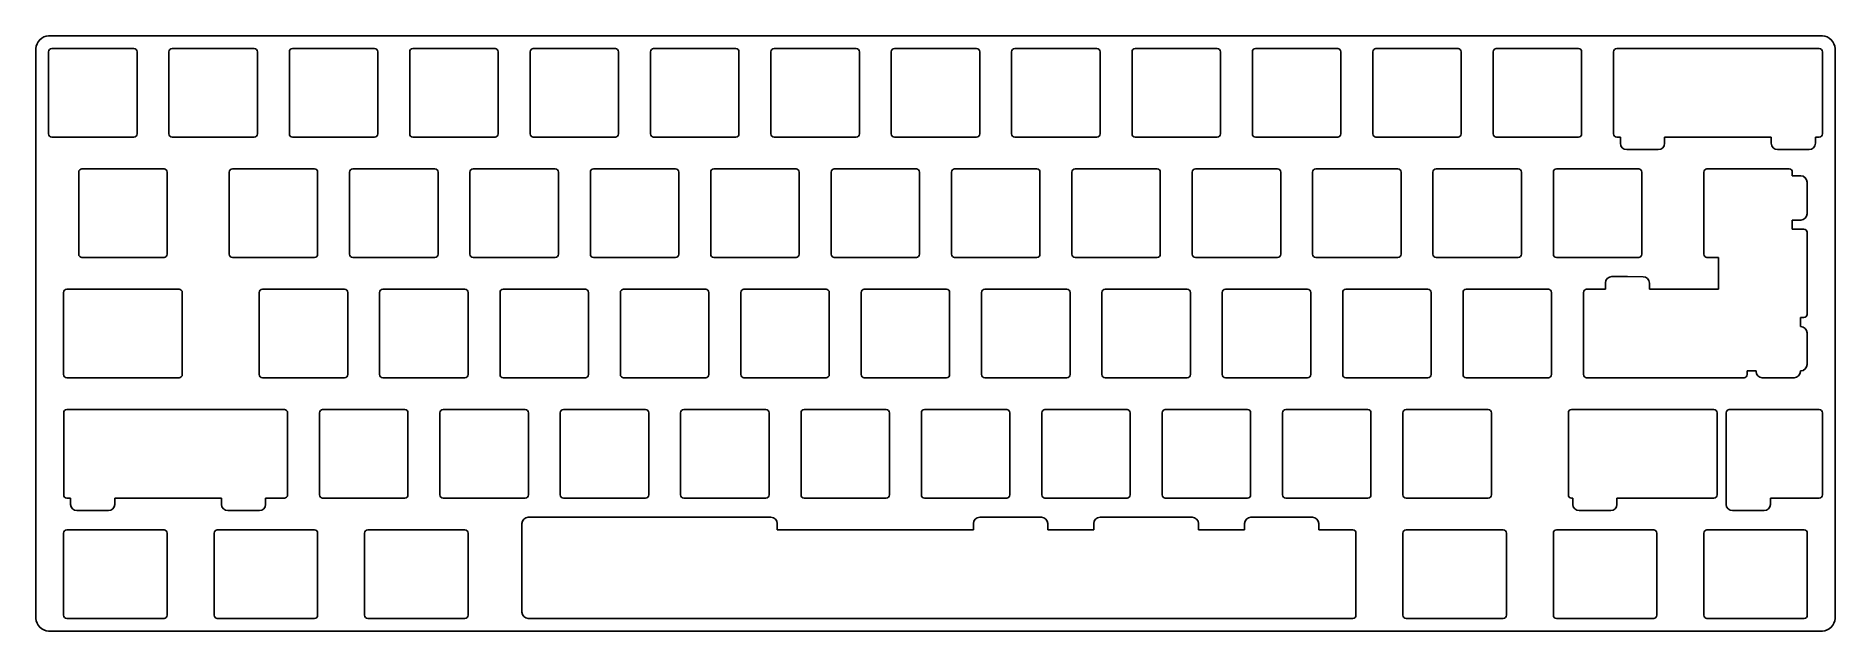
# Model space of a CAD drawing. Header units: millimetres. Extents: x 1710 to 1995, y 1352 to 1446.
import ezdxf

# ---------------------------------------------------------------- set-up
doc = ezdxf.new("R2010")
doc.units = ezdxf.units.MM

msp = doc.modelspace()

# ---------------------------------------------------------------- linework, layer by layer
at = {"color": 7, "linetype": 'Continuous', "lineweight": 25}
for p, q in [((1710, 1353.61), (1710, 1443.81)), ((1712, 1445.81), (1992.7, 1445.81)), ((1712.5, 1443.81), (1725.5, 1443.81)), ((1731.55, 1443.81), (1744.55, 1443.81)), ((1750.6, 1443.81), (1763.6, 1443.81)), ((1769.65, 1443.81), (1782.65, 1443.81)), ((1788.7, 1443.81), (1801.7, 1443.81)), ((1807.75, 1443.81), (1820.75, 1443.81)), ((1826.8, 1443.81), (1839.8, 1443.81)), ((1845.85, 1443.81), (1858.85, 1443.81)), ((1864.9, 1443.81), (1877.9, 1443.81)), ((1883.95, 1443.81), (1896.95, 1443.81)), ((1903, 1443.81), (1916, 1443.81)), ((1922.05, 1443.81), (1935.05, 1443.81)), ((1941.1, 1443.81), (1954.1, 1443.81)), ((1960.15, 1443.81), (1992.2, 1443.81)), ((1994.7, 1353.61), (1994.7, 1443.81)), ((1712, 1443.31), (1712, 1430.31)), ((1726, 1443.31), (1726, 1430.31)), ((1731.05, 1443.31), (1731.05, 1430.31)), ((1745.05, 1443.31), (1745.05, 1430.31)), ((1750.1, 1443.31), (1750.1, 1430.31)), ((1764.1, 1443.31), (1764.1, 1430.31)), ((1769.15, 1443.31), (1769.15, 1430.31)), ((1783.15, 1443.31), (1783.15, 1430.31)), ((1788.2, 1443.31), (1788.2, 1430.31)), ((1802.2, 1443.31), (1802.2, 1430.31)), ((1807.25, 1443.31), (1807.25, 1430.31)), ((1821.25, 1443.31), (1821.25, 1430.31)), ((1826.3, 1443.31), (1826.3, 1430.31)), ((1840.3, 1443.31), (1840.3, 1430.31)), ((1845.35, 1443.31), (1845.35, 1430.31)), ((1859.35, 1443.31), (1859.35, 1430.31)), ((1864.4, 1443.31), (1864.4, 1430.31)), ((1878.4, 1443.31), (1878.4, 1430.31)), ((1883.45, 1443.31), (1883.45, 1430.31)), ((1897.45, 1443.31), (1897.45, 1430.31)), ((1902.5, 1443.31), (1902.5, 1430.31)), ((1916.5, 1443.31), (1916.5, 1430.31)), ((1921.55, 1443.31), (1921.55, 1430.31)), ((1935.55, 1443.31), (1935.55, 1430.31)), ((1940.6, 1443.31), (1940.6, 1430.31)), ((1954.6, 1443.31), (1954.6, 1430.31)), ((1959.65, 1443.31), (1959.65, 1430.31)), ((1992.7, 1443.31), (1992.7, 1430.31)), ((1712.5, 1429.81), (1725.5, 1429.81)), ((1731.55, 1429.81), (1744.55, 1429.81)), ((1750.6, 1429.81), (1763.6, 1429.81)), ((1769.65, 1429.81), (1782.65, 1429.81)), ((1788.7, 1429.81), (1801.7, 1429.81)), ((1807.75, 1429.81), (1820.75, 1429.81)), ((1826.8, 1429.81), (1839.8, 1429.81)), ((1845.85, 1429.81), (1858.85, 1429.81)), ((1864.9, 1429.81), (1877.9, 1429.81)), ((1883.95, 1429.81), (1896.95, 1429.81)), ((1903, 1429.81), (1916, 1429.81)), ((1922.05, 1429.81), (1935.05, 1429.81)), ((1941.1, 1429.81), (1954.1, 1429.81)), ((1960.15, 1429.81), (1960.74, 1429.81)), ((1960.74, 1428.81), (1960.74, 1429.81)), ((1967.74, 1428.81), (1967.74, 1429.81)), ((1967.74, 1429.81), (1984.62, 1429.81)), ((1984.62, 1428.81), (1984.62, 1429.81)), ((1991.62, 1428.81), (1991.62, 1429.81)), ((1991.62, 1429.81), (1992.2, 1429.81)), ((1961.74, 1427.81), (1966.74, 1427.81)), ((1985.62, 1427.81), (1990.62, 1427.81)), ((1716.77, 1424.26), (1716.77, 1411.26)), ((1717.27, 1424.76), (1730.27, 1424.76)), ((1730.77, 1424.26), (1730.77, 1411.26)), ((1740.58, 1424.26), (1740.58, 1411.26)), ((1741.08, 1424.76), (1754.08, 1424.76)), ((1754.58, 1424.26), (1754.58, 1411.26)), ((1759.63, 1424.26), (1759.63, 1411.26)), ((1760.13, 1424.76), (1773.13, 1424.76)), ((1773.63, 1424.26), (1773.63, 1411.26)), ((1778.68, 1424.26), (1778.68, 1411.26)), ((1779.18, 1424.76), (1792.18, 1424.76)), ((1792.68, 1424.26), (1792.68, 1411.26)), ((1797.73, 1424.26), (1797.73, 1411.26)), ((1798.23, 1424.76), (1811.23, 1424.76)), ((1811.73, 1424.26), (1811.73, 1411.26)), ((1816.78, 1424.26), (1816.78, 1411.26)), ((1817.28, 1424.76), (1830.28, 1424.76)), ((1830.78, 1424.26), (1830.78, 1411.26)), ((1835.83, 1424.26), (1835.83, 1411.26)), ((1836.33, 1424.76), (1849.33, 1424.76)), ((1849.83, 1424.26), (1849.83, 1411.26)), ((1854.88, 1424.26), (1854.88, 1411.26)), ((1855.38, 1424.76), (1868.38, 1424.76)), ((1868.88, 1424.26), (1868.88, 1411.26)), ((1873.93, 1424.26), (1873.93, 1411.26)), ((1874.43, 1424.76), (1887.43, 1424.76)), ((1887.93, 1424.26), (1887.93, 1411.26)), ((1892.98, 1424.26), (1892.98, 1411.26)), ((1893.48, 1424.76), (1906.48, 1424.76)), ((1906.98, 1424.26), (1906.98, 1411.26)), ((1912.03, 1424.26), (1912.03, 1411.26)), ((1912.53, 1424.76), (1925.53, 1424.76)), ((1926.03, 1424.26), (1926.03, 1411.26)), ((1931.08, 1424.26), (1931.08, 1411.26)), ((1931.58, 1424.76), (1944.58, 1424.76)), ((1945.08, 1424.26), (1945.08, 1411.26)), ((1950.13, 1424.26), (1950.13, 1411.26)), ((1950.63, 1424.76), (1963.63, 1424.76)), ((1964.13, 1424.26), (1964.13, 1411.26)), ((1973.94, 1424.26), (1973.94, 1411.26)), ((1974.44, 1424.76), (1987.44, 1424.76)), ((1987.94, 1424.26), (1987.94, 1423.67)), ((1989.29, 1423.67), (1987.94, 1423.67)), ((1990.29, 1417.66), (1990.29, 1422.67)), ((1987.94, 1416.67), (1987.94, 1415.23)), ((1989.29, 1416.67), (1987.94, 1416.67)), ((1989.79, 1415.23), (1987.94, 1415.23)), ((1990.29, 1414.73), (1990.29, 1401.73)), ((1717.27, 1410.76), (1730.27, 1410.76)), ((1741.08, 1410.76), (1754.08, 1410.76)), ((1760.13, 1410.76), (1773.13, 1410.76)), ((1779.18, 1410.76), (1792.18, 1410.76)), ((1798.23, 1410.76), (1811.23, 1410.76)), ((1817.28, 1410.76), (1830.28, 1410.76)), ((1836.33, 1410.76), (1849.33, 1410.76)), ((1855.38, 1410.76), (1868.38, 1410.76)), ((1874.43, 1410.76), (1887.43, 1410.76)), ((1893.48, 1410.76), (1906.48, 1410.76)), ((1912.53, 1410.76), (1925.53, 1410.76)), ((1931.58, 1410.76), (1944.58, 1410.76)), ((1950.63, 1410.76), (1963.63, 1410.76)), ((1974.44, 1410.76), (1976.29, 1410.76)), ((1976.29, 1405.71), (1976.29, 1410.76)), ((1958.36, 1405.71), (1958.36, 1406.71)), ((1959.36, 1407.71), (1961.86, 1407.71)), ((1961.86, 1407.71), (1964.32, 1407.7)), ((1965.32, 1405.71), (1965.32, 1406.7)), ((1714.38, 1405.21), (1714.38, 1392.21)), ((1714.88, 1405.71), (1732.65, 1405.71)), ((1733.15, 1405.21), (1733.15, 1392.21)), ((1745.34, 1405.21), (1745.34, 1392.21)), ((1745.84, 1405.71), (1758.84, 1405.71)), ((1759.34, 1405.21), (1759.34, 1392.21)), ((1764.39, 1405.21), (1764.39, 1392.21)), ((1764.89, 1405.71), (1777.89, 1405.71)), ((1778.39, 1405.21), (1778.39, 1392.21)), ((1783.44, 1405.21), (1783.44, 1392.21)), ((1783.94, 1405.71), (1796.94, 1405.71)), ((1797.44, 1405.21), (1797.44, 1392.21)), ((1802.49, 1405.21), (1802.49, 1392.21)), ((1802.99, 1405.71), (1815.99, 1405.71)), ((1816.49, 1405.21), (1816.49, 1392.21)), ((1821.54, 1405.21), (1821.54, 1392.21)), ((1822.04, 1405.71), (1835.04, 1405.71)), ((1835.54, 1405.21), (1835.54, 1392.21)), ((1840.59, 1405.21), (1840.59, 1392.21)), ((1841.09, 1405.71), (1854.09, 1405.71)), ((1854.59, 1405.21), (1854.59, 1392.21)), ((1859.64, 1405.21), (1859.64, 1392.21)), ((1860.14, 1405.71), (1873.14, 1405.71)), ((1873.64, 1405.21), (1873.64, 1392.21)), ((1878.69, 1405.21), (1878.69, 1392.21)), ((1879.19, 1405.71), (1892.19, 1405.71)), ((1892.69, 1405.21), (1892.69, 1392.21)), ((1897.74, 1405.21), (1897.74, 1392.21)), ((1898.24, 1405.71), (1911.24, 1405.71)), ((1911.74, 1405.21), (1911.74, 1392.21)), ((1916.79, 1405.21), (1916.79, 1392.21)), ((1917.29, 1405.71), (1930.29, 1405.71)), ((1930.79, 1405.21), (1930.79, 1392.21)), ((1935.84, 1405.21), (1935.84, 1392.21)), ((1936.34, 1405.71), (1949.34, 1405.71)), ((1949.84, 1405.21), (1949.84, 1392.21)), ((1954.89, 1405.21), (1954.89, 1392.21)), ((1955.39, 1405.71), (1958.36, 1405.71)), ((1976.29, 1405.71), (1965.32, 1405.71)), ((1989.23, 1399.79), (1989.23, 1401.23)), ((1989.23, 1401.23), (1989.79, 1401.23)), ((1989.29, 1399.79), (1989.23, 1399.79)), ((1990.29, 1393.79), (1990.29, 1398.8)), ((1980.8, 1392.21), (1980.8, 1392.79)), ((1980.8, 1392.79), (1982.2, 1392.79)), ((1982.2, 1392.79), (1982.2, 1392.7)), ((1989.23, 1392.71), (1989.23, 1392.79)), ((1989.23, 1392.79), (1989.29, 1392.79)), ((1714.88, 1391.71), (1732.65, 1391.71)), ((1745.84, 1391.71), (1758.84, 1391.71)), ((1764.89, 1391.71), (1777.89, 1391.71)), ((1783.94, 1391.71), (1796.94, 1391.71)), ((1802.99, 1391.71), (1815.99, 1391.71)), ((1822.04, 1391.71), (1835.04, 1391.71)), ((1841.09, 1391.71), (1854.09, 1391.71)), ((1860.14, 1391.71), (1873.14, 1391.71)), ((1879.19, 1391.71), (1892.19, 1391.71)), ((1898.24, 1391.71), (1911.24, 1391.71)), ((1917.29, 1391.71), (1930.29, 1391.71)), ((1936.34, 1391.71), (1949.34, 1391.71)), ((1955.39, 1391.71), (1980.3, 1391.71)), ((1983.16, 1391.71), (1988.23, 1391.71)), ((1714.89, 1386.66), (1749.32, 1386.66)), ((1755.37, 1386.66), (1768.37, 1386.66)), ((1774.42, 1386.66), (1787.42, 1386.66)), ((1793.47, 1386.66), (1806.47, 1386.66)), ((1812.52, 1386.66), (1825.52, 1386.66)), ((1831.57, 1386.66), (1844.57, 1386.66)), ((1850.62, 1386.66), (1863.62, 1386.66)), ((1869.67, 1386.66), (1882.67, 1386.66)), ((1888.72, 1386.66), (1901.72, 1386.66)), ((1907.77, 1386.66), (1920.77, 1386.66)), ((1926.82, 1386.66), (1939.82, 1386.66)), ((1953.01, 1386.66), (1960.6, 1386.66)), ((1960.6, 1386.66), (1965.51, 1386.66)), ((1965.51, 1386.66), (1968.72, 1386.66)), ((1975.53, 1386.66), (1968.72, 1386.66)), ((1977.97, 1386.66), (1992.2, 1386.66)), ((1714.39, 1386.16), (1714.39, 1373.16)), ((1749.82, 1386.16), (1749.82, 1373.16)), ((1754.87, 1386.16), (1754.87, 1373.16)), ((1768.87, 1386.16), (1768.87, 1373.16)), ((1773.92, 1386.16), (1773.92, 1373.16)), ((1787.92, 1386.16), (1787.92, 1373.16)), ((1792.97, 1386.16), (1792.97, 1373.16)), ((1806.97, 1386.16), (1806.97, 1373.16)), ((1812.02, 1386.16), (1812.02, 1373.16)), ((1826.02, 1386.16), (1826.02, 1373.16)), ((1831.07, 1386.16), (1831.07, 1373.16)), ((1845.07, 1386.16), (1845.07, 1373.16)), ((1850.12, 1386.16), (1850.12, 1373.16)), ((1864.12, 1386.16), (1864.12, 1373.16)), ((1869.17, 1386.16), (1869.17, 1373.16)), ((1883.17, 1386.16), (1883.17, 1373.16)), ((1888.22, 1386.16), (1888.22, 1373.16)), ((1902.22, 1386.16), (1902.22, 1373.16)), ((1907.27, 1386.16), (1907.27, 1373.16)), ((1921.27, 1386.16), (1921.27, 1373.16)), ((1926.32, 1386.16), (1926.32, 1373.16)), ((1940.32, 1386.16), (1940.32, 1373.16)), ((1952.51, 1386.16), (1952.51, 1373.16)), ((1976.03, 1386.16), (1976.03, 1373.16)), ((1977.47, 1372.65), (1977.47, 1386.16)), ((1992.7, 1386.16), (1992.7, 1373.16)), ((1714.89, 1372.66), (1715.47, 1372.66)), ((1715.47, 1371.66), (1715.47, 1372.66)), ((1722.47, 1371.66), (1722.47, 1372.66)), ((1722.47, 1372.66), (1739.35, 1372.66)), ((1739.35, 1371.66), (1739.35, 1372.66)), ((1746.35, 1371.66), (1746.35, 1372.66)), ((1746.35, 1372.66), (1749.32, 1372.66)), ((1755.37, 1372.66), (1768.37, 1372.66)), ((1774.42, 1372.66), (1787.42, 1372.66)), ((1793.47, 1372.66), (1806.47, 1372.66)), ((1812.52, 1372.66), (1825.52, 1372.66)), ((1831.57, 1372.66), (1844.57, 1372.66)), ((1850.62, 1372.66), (1863.62, 1372.66)), ((1869.67, 1372.66), (1882.67, 1372.66)), ((1888.72, 1372.66), (1901.72, 1372.66)), ((1907.77, 1372.66), (1920.77, 1372.66)), ((1926.82, 1372.66), (1939.82, 1372.66)), ((1953.01, 1372.66), (1953.2, 1372.66)), ((1953.2, 1371.66), (1953.2, 1372.66)), ((1960.2, 1371.66), (1960.2, 1372.66)), ((1960.2, 1372.66), (1975.53, 1372.66)), ((1977.47, 1371.66), (1977.47, 1372.65)), ((1984.47, 1371.66), (1984.47, 1372.66)), ((1984.47, 1372.66), (1992.2, 1372.66)), ((1716.47, 1370.66), (1721.47, 1370.66)), ((1740.35, 1370.66), (1745.35, 1370.66)), ((1787.91, 1369.61), (1826.31, 1369.61)), ((1859.35, 1369.61), (1869.11, 1369.61)), ((1878.4, 1369.61), (1892.98, 1369.61)), ((1902.27, 1369.61), (1912, 1369.61)), ((1954.2, 1370.66), (1959.2, 1370.66)), ((1978.47, 1370.66), (1983.47, 1370.66)), ((1714.38, 1367.11), (1714.38, 1354.11)), ((1714.88, 1367.61), (1730.27, 1367.61)), ((1730.77, 1367.11), (1730.77, 1354.11)), ((1738.2, 1367.11), (1738.2, 1354.11)), ((1738.7, 1367.61), (1754.08, 1367.61)), ((1754.58, 1367.11), (1754.58, 1354.11)), ((1762.01, 1367.11), (1762.01, 1354.11)), ((1762.51, 1367.61), (1777.89, 1367.61)), ((1778.39, 1367.11), (1778.39, 1354.11)), ((1786.91, 1354.61), (1786.91, 1368.61)), ((1827.31, 1367.61), (1827.31, 1368.61)), ((1829.69, 1367.61), (1827.31, 1367.61)), ((1829.69, 1367.61), (1834.45, 1367.61)), ((1834.45, 1367.61), (1858.35, 1367.61)), ((1858.35, 1367.61), (1858.35, 1368.61)), ((1870.11, 1367.61), (1870.11, 1368.61)), ((1877.4, 1368.61), (1877.4, 1367.61)), ((1893.98, 1367.61), (1893.98, 1368.61)), ((1901.27, 1367.61), (1893.98, 1367.61)), ((1901.27, 1368.61), (1901.27, 1367.61)), ((1913, 1367.61), (1913, 1368.61)), ((1913, 1367.61), (1918.39, 1367.61)), ((1918.89, 1367.11), (1918.89, 1354.11)), ((1926.32, 1367.11), (1926.32, 1354.11)), ((1926.82, 1367.61), (1942.2, 1367.61)), ((1942.7, 1367.11), (1942.7, 1354.11)), ((1950.13, 1367.11), (1950.13, 1354.11)), ((1950.63, 1367.61), (1966.01, 1367.61)), ((1966.51, 1367.11), (1966.51, 1354.11)), ((1973.94, 1367.11), (1973.94, 1354.11)), ((1974.44, 1367.61), (1989.82, 1367.61)), ((1990.32, 1367.11), (1990.32, 1354.11)), ((1714.88, 1353.61), (1730.27, 1353.61)), ((1738.7, 1353.61), (1754.08, 1353.61)), ((1762.51, 1353.61), (1777.89, 1353.61)), ((1787.91, 1353.61), (1829.69, 1353.61)), ((1829.69, 1353.61), (1842.69, 1353.61)), ((1859.34, 1353.61), (1892.98, 1353.61)), ((1892.98, 1353.61), (1908.25, 1353.61)), ((1908.25, 1353.61), (1912.01, 1353.61)), ((1912.01, 1353.61), (1917.89, 1353.61)), ((1917.89, 1353.61), (1918.39, 1353.61)), ((1926.82, 1353.61), (1942.2, 1353.61)), ((1950.63, 1353.61), (1966.01, 1353.61)), ((1974.44, 1353.61), (1989.82, 1353.61)), ((1712, 1351.61), (1992.7, 1351.61))]:
    msp.add_line(p, q, dxfattribs=at)
at = {"color": 7, "linetype": 'Continuous', "lineweight": 25, "flags": 128}
for points in [[(1870.11, 1367.61), (1874.19, 1367.61), (1877.4, 1367.61)], [(1842.69, 1353.61), (1852.01, 1353.61), (1859.34, 1353.61)]]:
    msp.add_lwpolyline(points, dxfattribs=at)
at = {"color": 7, "linetype": 'Continuous', "lineweight": 25}
for centre, radius, start, end in [((1712.5, 1443.31), 0.5, 90, 180), ((1725.5, 1443.31), 0.5, 0, 90), ((1731.55, 1443.31), 0.5, 90, 180), ((1744.55, 1443.31), 0.5, 0, 90), ((1750.6, 1443.31), 0.5, 90, 180), ((1763.6, 1443.31), 0.5, 0, 90), ((1769.65, 1443.31), 0.5, 90, 180), ((1782.65, 1443.31), 0.5, 360, 90), ((1788.7, 1443.31), 0.5, 90, 180), ((1801.7, 1443.31), 0.5, 360, 90), ((1807.75, 1443.31), 0.5, 90, 180), ((1820.75, 1443.31), 0.5, 0, 90), ((1826.8, 1443.31), 0.5, 90, 180), ((1839.8, 1443.31), 0.5, 0, 90), ((1845.85, 1443.31), 0.5, 90, 180), ((1858.85, 1443.31), 0.5, 0, 90), ((1864.9, 1443.31), 0.5, 90, 180), ((1877.9, 1443.31), 0.5, 360, 90), ((1883.95, 1443.31), 0.5, 90, 180), ((1896.95, 1443.31), 0.5, 0, 90), ((1903, 1443.31), 0.5, 90, 180), ((1916, 1443.31), 0.5, 360, 90), ((1922.05, 1443.31), 0.5, 90, 180), ((1935.05, 1443.31), 0.5, 360, 90), ((1941.1, 1443.31), 0.5, 90, 180), ((1954.1, 1443.31), 0.5, 360, 90), ((1960.15, 1443.31), 0.5, 90, 180), ((1992.2, 1443.31), 0.5, 0, 90), ((1712.5, 1430.31), 0.5, 180, 270), ((1725.5, 1430.31), 0.5, 270, 360), ((1731.55, 1430.31), 0.5, 180, 270), ((1744.55, 1430.31), 0.5, 270, 360), ((1750.6, 1430.31), 0.5, 180, 270), ((1763.6, 1430.31), 0.5, 270, 360), ((1769.65, 1430.31), 0.5, 180, 270), ((1782.65, 1430.31), 0.5, 270, 0), ((1788.7, 1430.31), 0.5, 180, 270), ((1801.7, 1430.31), 0.5, 270, 0), ((1807.75, 1430.31), 0.5, 180, 270), ((1820.75, 1430.31), 0.5, 270, 360), ((1826.8, 1430.31), 0.5, 180, 270), ((1839.8, 1430.31), 0.5, 270, 360), ((1845.85, 1430.31), 0.5, 180, 270), ((1858.85, 1430.31), 0.5, 270, 360), ((1864.9, 1430.31), 0.5, 180, 270), ((1877.9, 1430.31), 0.5, 270, 360), ((1883.95, 1430.31), 0.5, 180, 270), ((1896.95, 1430.31), 0.5, 270, 360), ((1903, 1430.31), 0.5, 180, 270), ((1916, 1430.31), 0.5, 270, 0), ((1922.05, 1430.31), 0.5, 180, 270), ((1935.05, 1430.31), 0.5, 270, 0), ((1941.1, 1430.31), 0.5, 180, 270), ((1954.1, 1430.31), 0.5, 270, 0), ((1960.15, 1430.31), 0.5, 180, 270), ((1992.2, 1430.31), 0.5, 270, 360), ((1717.27, 1424.26), 0.5, 90, 180), ((1730.27, 1424.26), 0.5, 0, 90), ((1741.08, 1424.26), 0.5, 90, 180), ((1754.08, 1424.26), 0.5, 0, 90), ((1760.13, 1424.26), 0.5, 90, 180), ((1773.13, 1424.26), 0.5, 0, 90), ((1779.18, 1424.26), 0.5, 90, 180), ((1792.18, 1424.26), 0.5, 0, 90), ((1798.23, 1424.26), 0.5, 90, 180), ((1811.23, 1424.26), 0.5, 0, 90), ((1817.28, 1424.26), 0.5, 90, 180), ((1830.28, 1424.26), 0.5, 0, 90), ((1836.33, 1424.26), 0.5, 90, 180), ((1849.33, 1424.26), 0.5, 0, 90), ((1855.38, 1424.26), 0.5, 90, 180), ((1868.38, 1424.26), 0.5, 0, 90), ((1874.43, 1424.26), 0.5, 90, 180), ((1887.43, 1424.26), 0.5, 0, 90), ((1893.48, 1424.26), 0.5, 90, 180), ((1906.48, 1424.26), 0.5, 0, 90), ((1912.53, 1424.26), 0.5, 90, 180), ((1925.53, 1424.26), 0.5, 0, 90), ((1931.58, 1424.26), 0.5, 90, 180), ((1944.58, 1424.26), 0.5, 0, 90), ((1950.63, 1424.26), 0.5, 90, 180), ((1963.63, 1424.26), 0.5, 0, 90), ((1974.44, 1424.26), 0.5, 90, 180), ((1987.44, 1424.26), 0.5, 0, 90), ((1989.79, 1414.73), 0.5, 0, 90), ((1717.27, 1411.26), 0.5, 180, 270), ((1730.27, 1411.26), 0.5, 270, 360), ((1741.08, 1411.26), 0.5, 180, 270), ((1754.08, 1411.26), 0.5, 270, 360), ((1760.13, 1411.26), 0.5, 180, 270), ((1773.13, 1411.26), 0.5, 270, 0), ((1779.18, 1411.26), 0.5, 180, 270), ((1792.18, 1411.26), 0.5, 270, 0), ((1798.23, 1411.26), 0.5, 180, 270), ((1811.23, 1411.26), 0.5, 270, 360), ((1817.28, 1411.26), 0.5, 180, 270), ((1830.28, 1411.26), 0.5, 270, 360), ((1836.33, 1411.26), 0.5, 180, 270), ((1849.33, 1411.26), 0.5, 270, 0), ((1855.38, 1411.26), 0.5, 180, 270), ((1868.38, 1411.26), 0.5, 270, 0), ((1874.43, 1411.26), 0.5, 180, 270), ((1887.43, 1411.26), 0.5, 270, 0), ((1893.48, 1411.26), 0.5, 180, 270), ((1906.48, 1411.26), 0.5, 270, 0), ((1912.53, 1411.26), 0.5, 180, 270), ((1925.53, 1411.26), 0.5, 270, 0), ((1931.58, 1411.26), 0.5, 180, 270), ((1944.58, 1411.26), 0.5, 270, 360), ((1950.63, 1411.26), 0.5, 180, 270), ((1963.63, 1411.26), 0.5, 270, 360), ((1974.44, 1411.26), 0.5, 180, 270), ((1714.88, 1405.21), 0.5, 90, 180), ((1732.65, 1405.21), 0.5, 0, 90), ((1745.84, 1405.21), 0.5, 90, 180), ((1758.84, 1405.21), 0.5, 0, 90), ((1764.89, 1405.21), 0.5, 90, 180), ((1777.89, 1405.21), 0.5, 360, 90), ((1783.94, 1405.21), 0.5, 90, 180), ((1796.94, 1405.21), 0.5, 0, 90), ((1802.99, 1405.21), 0.5, 90, 180), ((1815.99, 1405.21), 0.5, 0, 90), ((1822.04, 1405.21), 0.5, 90, 180), ((1835.04, 1405.21), 0.5, 360, 90), ((1841.09, 1405.21), 0.5, 90, 180), ((1854.09, 1405.21), 0.5, 360, 90), ((1860.14, 1405.21), 0.5, 90, 180), ((1873.14, 1405.21), 0.5, 0, 90), ((1879.19, 1405.21), 0.5, 90, 180), ((1892.19, 1405.21), 0.5, 0, 90), ((1898.24, 1405.21), 0.5, 90, 180), ((1911.24, 1405.21), 0.5, 0, 90), ((1917.29, 1405.21), 0.5, 90, 180), ((1930.29, 1405.21), 0.5, 360, 90), ((1936.34, 1405.21), 0.5, 90, 180), ((1949.34, 1405.21), 0.5, 0, 90), ((1955.39, 1405.21), 0.5, 90, 180), ((1989.79, 1401.73), 0.5, 270, 360), ((1714.88, 1392.21), 0.5, 180, 270), ((1732.65, 1392.21), 0.5, 270, 0), ((1745.84, 1392.21), 0.5, 180, 270), ((1758.84, 1392.21), 0.5, 270, 360), ((1764.89, 1392.21), 0.5, 180, 270), ((1777.89, 1392.21), 0.5, 270, 0), ((1783.94, 1392.21), 0.5, 180, 270), ((1796.94, 1392.21), 0.5, 270, 0), ((1802.99, 1392.21), 0.5, 180, 270), ((1815.99, 1392.21), 0.5, 270, 360), ((1822.04, 1392.21), 0.5, 180, 270), ((1835.04, 1392.21), 0.5, 270, 0), ((1841.09, 1392.21), 0.5, 180, 270), ((1854.09, 1392.21), 0.5, 270, 0), ((1860.14, 1392.21), 0.5, 180, 270), ((1873.14, 1392.21), 0.5, 270, 360), ((1879.19, 1392.21), 0.5, 180, 270), ((1892.19, 1392.21), 0.5, 270, 360), ((1898.24, 1392.21), 0.5, 180, 270), ((1911.24, 1392.21), 0.5, 270, 0), ((1917.29, 1392.21), 0.5, 180, 270), ((1930.29, 1392.21), 0.5, 270, 0), ((1936.34, 1392.21), 0.5, 180, 270), ((1949.34, 1392.21), 0.5, 270, 360), ((1955.39, 1392.21), 0.5, 180, 270), ((1980.3, 1392.21), 0.5, 270, 0), ((1714.89, 1386.16), 0.5, 90, 180), ((1749.32, 1386.16), 0.5, 0, 90), ((1755.37, 1386.16), 0.5, 90, 180), ((1768.37, 1386.16), 0.5, 0, 90), ((1774.42, 1386.16), 0.5, 90, 180), ((1787.42, 1386.16), 0.5, 360, 90), ((1793.47, 1386.16), 0.5, 90, 180), ((1806.47, 1386.16), 0.5, 360, 90), ((1812.52, 1386.16), 0.5, 90, 180), ((1825.52, 1386.16), 0.5, 0, 90), ((1831.57, 1386.16), 0.5, 90, 180), ((1844.57, 1386.16), 0.5, 0, 90), ((1850.62, 1386.16), 0.5, 90, 180), ((1863.62, 1386.16), 0.5, 360, 90), ((1869.67, 1386.16), 0.5, 90, 180), ((1882.67, 1386.16), 0.5, 0, 90), ((1888.72, 1386.16), 0.5, 90, 180), ((1901.72, 1386.16), 0.5, 0, 90), ((1907.77, 1386.16), 0.5, 90, 180), ((1920.77, 1386.16), 0.5, 0, 90), ((1926.82, 1386.16), 0.5, 90, 180), ((1939.82, 1386.16), 0.5, 360, 90), ((1953.01, 1386.16), 0.5, 90, 180), ((1975.53, 1386.16), 0.5, 0, 90), ((1977.97, 1386.16), 0.5, 90, 180), ((1992.2, 1386.16), 0.5, 360, 90), ((1714.89, 1373.16), 0.5, 180, 270), ((1749.32, 1373.16), 0.5, 270, 0), ((1755.37, 1373.16), 0.5, 180, 270), ((1768.37, 1373.16), 0.5, 270, 0), ((1774.42, 1373.16), 0.5, 180, 270), ((1787.42, 1373.16), 0.5, 270, 0), ((1793.47, 1373.16), 0.5, 180, 270), ((1806.47, 1373.16), 0.5, 270, 0), ((1812.52, 1373.16), 0.5, 180, 270), ((1825.52, 1373.16), 0.5, 270, 360), ((1831.57, 1373.16), 0.5, 180, 270), ((1844.57, 1373.16), 0.5, 270, 360), ((1850.62, 1373.16), 0.5, 180, 270), ((1863.62, 1373.16), 0.5, 270, 0), ((1869.67, 1373.16), 0.5, 180, 270), ((1882.67, 1373.16), 0.5, 270, 0), ((1888.72, 1373.16), 0.5, 180, 270), ((1901.72, 1373.16), 0.5, 270, 0), ((1907.77, 1373.16), 0.5, 180, 270), ((1920.77, 1373.16), 0.5, 270, 360), ((1926.82, 1373.16), 0.5, 180, 270), ((1939.82, 1373.16), 0.5, 270, 0), ((1953.01, 1373.16), 0.5, 180, 270), ((1975.53, 1373.16), 0.5, 270, 0), ((1992.2, 1373.16), 0.5, 270, 0), ((1826.31, 1368.61), 1, 0, 90), ((1878.4, 1368.61), 1, 90, 180), ((1902.27, 1368.61), 1, 90, 180), ((1714.88, 1367.11), 0.5, 90, 180), ((1730.27, 1367.11), 0.5, 0, 90), ((1738.7, 1367.11), 0.5, 90, 180), ((1754.08, 1367.11), 0.5, 0, 90), ((1762.51, 1367.11), 0.5, 90, 180), ((1777.89, 1367.11), 0.5, 0, 90), ((1918.39, 1367.11), 0.5, 0, 90), ((1926.82, 1367.11), 0.5, 90, 180), ((1942.2, 1367.11), 0.5, 0, 90), ((1950.63, 1367.11), 0.5, 90, 180), ((1966.01, 1367.11), 0.5, 0, 90), ((1974.44, 1367.11), 0.5, 90, 180), ((1989.82, 1367.11), 0.5, 360, 90), ((1714.88, 1354.11), 0.5, 180, 270), ((1730.27, 1354.11), 0.5, 270, 0), ((1738.7, 1354.11), 0.5, 180, 270), ((1754.08, 1354.11), 0.5, 270, 0), ((1762.51, 1354.11), 0.5, 180, 270), ((1777.89, 1354.11), 0.5, 270, 360), ((1918.39, 1354.11), 0.5, 270, 360), ((1926.82, 1354.11), 0.5, 180, 270), ((1942.2, 1354.11), 0.5, 270, 0), ((1950.63, 1354.11), 0.5, 180, 270), ((1966.01, 1354.11), 0.5, 270, 0), ((1974.44, 1354.11), 0.5, 180, 270), ((1989.82, 1354.11), 0.5, 270, 0)]:
    msp.add_arc(centre, radius, start, end, dxfattribs=at)
for points in [[(1710, 1443.81), (1710, 1444.85), (1710.96, 1445.81), (1712, 1445.81)], [(1992.7, 1445.81), (1993.75, 1445.81), (1994.7, 1444.85), (1994.7, 1443.81)], [(1961.74, 1427.81), (1961.21, 1427.81), (1960.74, 1428.28), (1960.74, 1428.81)], [(1967.74, 1428.81), (1967.74, 1428.27), (1967.27, 1427.81), (1966.74, 1427.81)], [(1985.62, 1427.81), (1985.08, 1427.81), (1984.62, 1428.28), (1984.62, 1428.81)], [(1991.62, 1428.81), (1991.62, 1428.3), (1991.12, 1427.81), (1990.62, 1427.81)], [(1989.29, 1423.67), (1989.82, 1423.67), (1990.29, 1423.2), (1990.29, 1422.67)], [(1990.29, 1417.66), (1990.29, 1417.16), (1989.8, 1416.67), (1989.29, 1416.67)], [(1958.36, 1406.71), (1958.36, 1407.22), (1958.85, 1407.71), (1959.36, 1407.71)], [(1964.32, 1407.7), (1964.85, 1407.7), (1965.32, 1407.23), (1965.32, 1406.7)], [(1989.29, 1399.79), (1989.8, 1399.79), (1990.29, 1399.3), (1990.29, 1398.8)], [(1983.16, 1391.71), (1982.66, 1391.73), (1982.2, 1392.21), (1982.2, 1392.7)], [(1989.23, 1392.71), (1989.23, 1392.2), (1988.74, 1391.71), (1988.23, 1391.71)], [(1990.29, 1393.79), (1990.29, 1393.26), (1989.82, 1392.79), (1989.29, 1392.79)], [(1716.47, 1370.66), (1715.94, 1370.66), (1715.47, 1371.13), (1715.47, 1371.66)], [(1722.47, 1371.66), (1722.47, 1371.12), (1722, 1370.66), (1721.47, 1370.66)], [(1740.35, 1370.66), (1739.84, 1370.66), (1739.35, 1371.15), (1739.35, 1371.66)], [(1746.35, 1371.66), (1746.35, 1371.12), (1745.88, 1370.66), (1745.35, 1370.66)], [(1786.91, 1368.61), (1786.91, 1369.14), (1787.38, 1369.61), (1787.91, 1369.61)], [(1858.35, 1368.61), (1858.35, 1369.14), (1858.82, 1369.61), (1859.35, 1369.61)], [(1869.11, 1369.61), (1869.62, 1369.61), (1870.11, 1369.11), (1870.11, 1368.61)], [(1892.98, 1369.61), (1893.49, 1369.61), (1893.98, 1369.11), (1893.98, 1368.61)], [(1912, 1369.61), (1912.53, 1369.61), (1913, 1369.14), (1913, 1368.61)], [(1954.2, 1370.66), (1953.69, 1370.66), (1953.2, 1371.15), (1953.2, 1371.66)], [(1960.2, 1371.66), (1960.2, 1371.12), (1959.73, 1370.66), (1959.2, 1370.66)], [(1978.47, 1370.66), (1977.94, 1370.66), (1977.47, 1371.13), (1977.47, 1371.66)], [(1984.47, 1371.66), (1984.47, 1371.12), (1984, 1370.66), (1983.47, 1370.66)], [(1712, 1351.61), (1710.96, 1351.61), (1710, 1352.56), (1710, 1353.61)], [(1787.91, 1353.61), (1787.4, 1353.61), (1786.91, 1354.1), (1786.91, 1354.61)], [(1994.7, 1353.61), (1994.7, 1352.56), (1993.75, 1351.61), (1992.7, 1351.61)]]:
    msp.add_open_spline(points, degree=3, dxfattribs=at)

doc.saveas('drawing.dxf')
